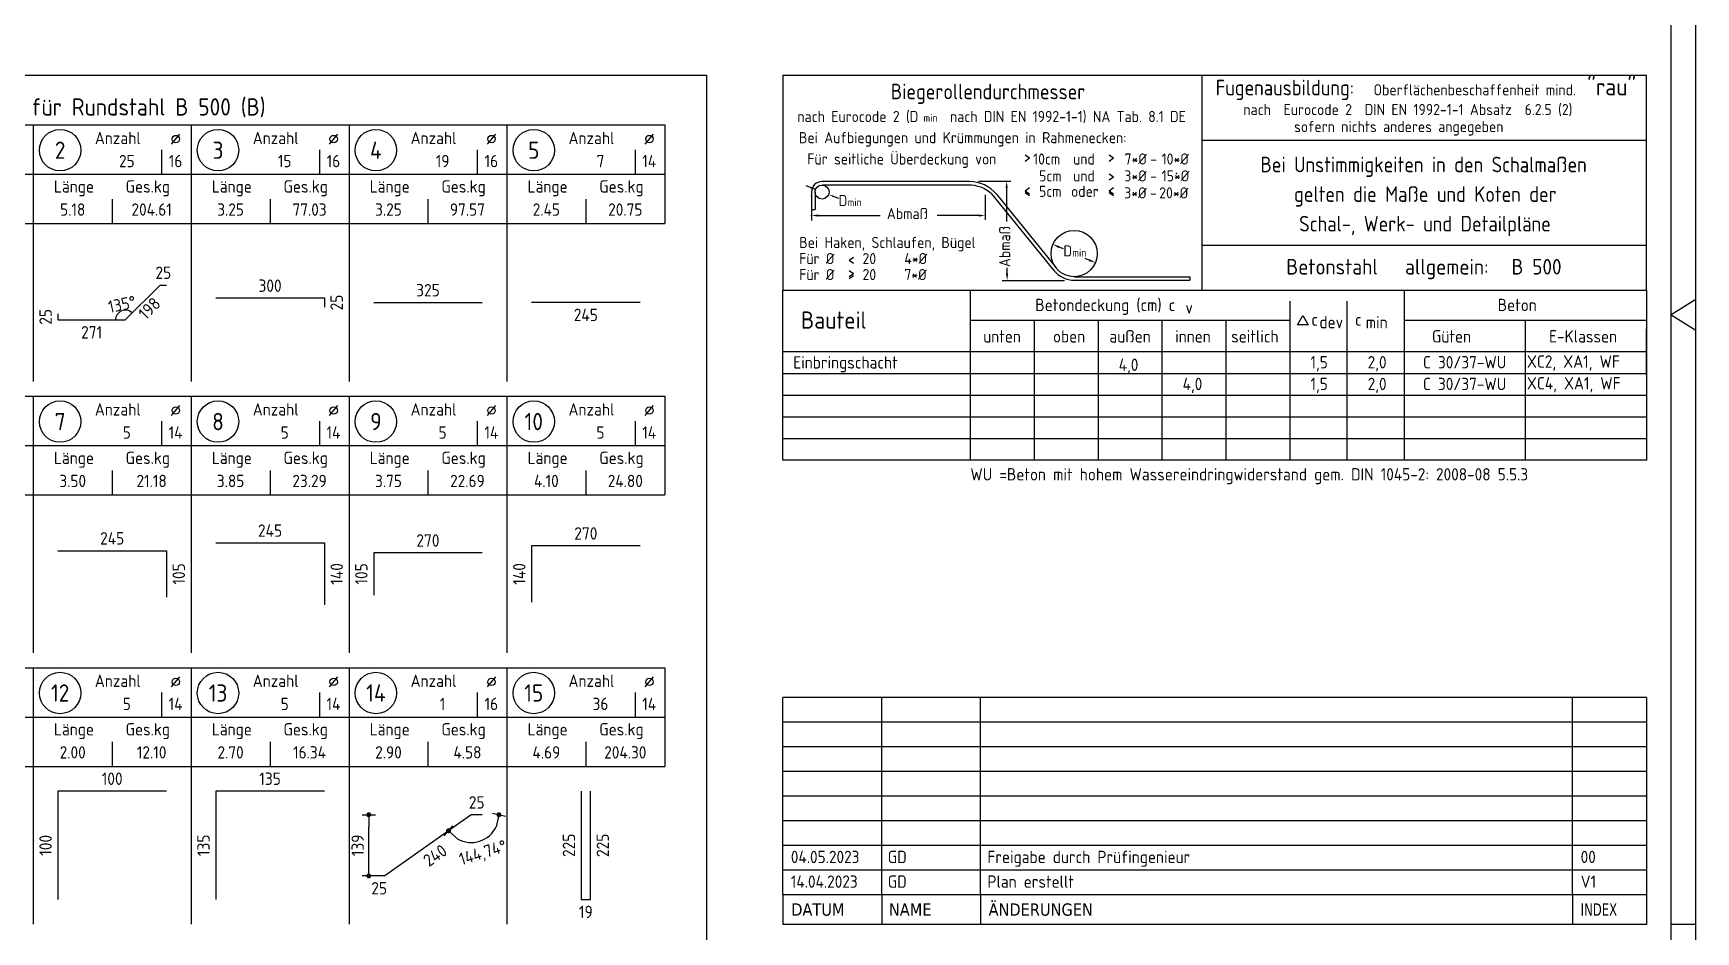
# Model space of a CAD drawing. Extents: x -13.2 to 53.1, y -36.8 to 21.9.
# Drawn here: x 26.05 to 34.48, y 7.39 to 11.94 of the extents above; entities that cross this region are included whole.
import ezdxf
from ezdxf.enums import TextEntityAlignment as Align

# ---------------------------------------------------------------- set-up
doc = ezdxf.new("R2010")
doc.units = 0
doc.header["$LTSCALE"] = 0.25
doc.linetypes.add('AUSGEZOGEN', pattern=[1000.01, 1000, 0.01])
for name, color, linetype in [('BET-ANS', 7, 'Continuous'), ('MASSE', 7, 'Continuous'), ('RAHMEN', 7, 'Continuous'), ('RND', 7, 'Continuous'), ('RND_BILD', 7, 'Continuous'), ('STEMPEL', 7, 'Continuous'), ('TEXT', 7, 'Continuous')]:
    doc.layers.add(name, color=color, linetype=linetype)
doc.styles.add('helv', font='tahoma.ttf')
doc.styles.add('txt', font='isocp.shx')
doc.dimstyles.new('DOT_I', dxfattribs={"dimscale": 0.25, "dimtxt": 0.25, "dimasz": 0.25, "dimexe": 0.1, "dimexo": 0.3, "dimgap": 0.1, "dimtad": 1, "dimdec": 3, "dimzin": 3, "dimtxsty": 'txt', "dimblk": 'DOT', "dimblk1": 'DOT', "dimblk2": 'DOT', "dimsah": 1, "dimcen": 0.1, "dimse1": 1, "dimse2": 1, "dimazin": 0, "dimtfac": 1, "dimtdec": 4, "dimtix": 1, "dimtmove": 2, "dimatfit": 3, "dimfxl": 0, "dimtvp": 1, "dimtolj": 1, "dimtzin": 0, "dimarcsym": 0})

# ---------------------------------------------------------------- blocks, each defined once
blk = doc.blocks.new('Plankopf-ER')
at = {"layer": 'RAHMEN', "color": 7, "linetype": 'Continuous'}
for p, q in [((-0.5, 4.6), (-18, 4.6)), ((-18, 4.1), (-18, 4.6)), ((-16, 4.1), (-16, 4.6)), ((-14, 4.1), (-14, 4.6)), ((-2, 4.1), (-2, 4.6)), ((-0.5, 4.6), (-0.5, 4.1)), ((-0.5, 4.1), (-18, 4.1)), ((-18, 3.6), (-18, 4.1)), ((-16, 3.6), (-16, 4.1)), ((-14, 3.6), (-14, 4.1)), ((-2, 3.6), (-2, 4.1)), ((-0.5, 4.1), (-0.5, 3.6)), ((-0.5, 3.6), (-18, 3.6)), ((-18, 3.1), (-18, 3.6)), ((-16, 3.1), (-16, 3.6)), ((-14, 3.1), (-14, 3.6)), ((-2, 3.1), (-2, 3.6)), ((-0.5, 3.6), (-0.5, 3.1)), ((-0.5, 3.1), (-18, 3.1)), ((-18, 2.6), (-18, 3.1)), ((-16, 2.6), (-16, 3.1)), ((-14, 2.6), (-14, 3.1)), ((-2, 2.6), (-2, 3.1)), ((-0.5, 3.1), (-0.5, 2.6)), ((-0.5, 2.6), (-18, 2.6)), ((-18, 2.1), (-18, 2.6)), ((-16, 2.1), (-16, 2.6)), ((-14, 2.1), (-14, 2.6)), ((-2, 2.1), (-2, 2.6)), ((-0.5, 2.6), (-0.5, 2.1)), ((-0.5, 2.1), (-18, 2.1)), ((-18, 1.6), (-18, 2.1)), ((-16, 1.6), (-16, 2.1)), ((-14, 1.6), (-14, 2.1)), ((-2, 1.6), (-2, 2.1)), ((-0.5, 2.1), (-0.5, 1.6)), ((-0.5, 1.6), (-18, 1.6)), ((-18, 1.1), (-18, 1.6)), ((-16, 1.1), (-16, 1.6)), ((-14, 1.1), (-14, 1.6)), ((-2, 1.1), (-2, 1.6)), ((-0.5, 1.6), (-0.5, 1.1)), ((-0.5, 1.1), (-18, 1.1)), ((-18, 0.6), (-18, 1.1)), ((-16, 0.6), (-16, 1.1)), ((-14, 0.6), (-14, 1.1)), ((-2, 0.6), (-2, 1.1)), ((-0.5, 1.1), (-0.5, 0.6)), ((-0.5, 0.6), (-18, 0.6)), ((-18, 0.6), (-18, 0)), ((-16, 0.6), (-16, 0)), ((-14, 0.6), (-14, 0)), ((-2, 0.6), (-2, 0)), ((-0.5, 0.6), (-0.5, 0)), ((-0.5, 0), (-18, 0))]:
    blk.add_line(p, q, dxfattribs=at)
at = {"layer": 'RAHMEN', "color": 7, "linetype": 'Continuous', "style": 'txt'}
for tag, p in [('INDEX-D8', (-17.841, 4.242)), ('INDEX-N8', (-15.876, 4.242)), ('INDEX-X8', (-13.857, 4.242)), ('INDEX8', (-1.833, 4.242)), ('INDEX-D7', (-17.841, 3.742)), ('INDEX-N7', (-15.876, 3.742)), ('INDEX-X7', (-13.857, 3.742)), ('INDEX7', (-1.833, 3.742)), ('INDEX-D6', (-17.841, 3.242)), ('INDEX-N6', (-15.876, 3.242)), ('INDEX-X6', (-13.857, 3.242)), ('INDEX6', (-1.833, 3.242)), ('INDEX-D5', (-17.841, 2.742)), ('INDEX-N5', (-15.876, 2.742)), ('INDEX-X5', (-13.857, 2.742)), ('INDEX5', (-1.833, 2.742)), ('INDEX-D4', (-17.841, 2.242)), ('INDEX-N4', (-15.876, 2.242)), ('INDEX-X4', (-13.857, 2.242)), ('INDEX4', (-1.833, 2.242)), ('INDEX-D3', (-17.841, 1.742)), ('INDEX-N3', (-15.876, 1.742)), ('INDEX-X3', (-13.857, 1.742)), ('INDEX3', (-1.833, 1.742)), ('INDEX-D2', (-17.841, 1.242)), ('INDEX-N2', (-15.876, 1.242)), ('INDEX-X2', (-13.857, 1.242)), ('INDEX2', (-1.833, 1.242)), ('INDEX-D1', (-17.841, 0.742)), ('INDEX-N1', (-15.876, 0.742)), ('INDEX-X1', (-13.857, 0.742)), ('INDEX1', (-1.833, 0.742))]:
    blk.add_attdef(tag, p, '', height=0.25, dxfattribs=at)
at = {"layer": 'STEMPEL', "color": 7, "linetype": 'Continuous', "style": 'helv'}
for s, p in [('DATUM', (-17.833, 0.176)), ('NAME', (-15.853, 0.176)), ('ÄNDERUNGEN', (-13.833, 0.176))]:
    blk.add_text(s, height=0.25, dxfattribs=at).set_placement(p)
at = {"layer": 'STEMPEL', "color": 7, "linetype": 'Continuous', "style": 'helv', "width": 0.8}
blk.add_text('INDEX', height=0.25, dxfattribs=at).set_placement((-1.833, 0.176))
blk = doc.blocks.new('A0-19-0')
at = {"layer": 'RAHMEN'}
blk.add_line((137.9, 0), (137.9, 84.1), dxfattribs=at)
at = {"layer": 'RAHMEN', "color": 5}
blk.add_line((137.4, 0.5), (137.4, 83.6), dxfattribs=at)
at = {"layer": 'RAHMEN', "color": 7, "linetype": 'Continuous'}
for p, q in [((137.9, 42.36), (137.4, 42.05)), ((137.4, 42.05), (137.9, 41.74))]:
    blk.add_line(p, q, dxfattribs=at)
at = {"layer": 'RAHMEN', "color": 7}
blk.add_line((137.9, 29.7), (137.4, 29.7), dxfattribs=at)
blk = doc.blocks.new('RND_LIS2')
at = {"layer": 'RND', "color": 3, "linetype": 'Continuous'}
for p, q in [((0, 0), (0, -5.2)), ((0, 0), (3.2, 0)), ((3.2, 0), (3.2, -2)), ((2.6, -0.503), (2.6, -1)), ((0, -1), (3.2, -1)), ((1.6, -1.503), (1.6, -2)), ((0, -2), (3.2, -2))]:
    blk.add_line(p, q, dxfattribs=at)
at = {"layer": 'RND', "color": 7, "linetype": 'Continuous'}
blk.add_line((2.805, -0.39), (2.973, -0.186), dxfattribs=at)
at = {"layer": 'RND', "color": 1, "linetype": 'Continuous'}
blk.add_circle((0.545, -0.513), 0.42, dxfattribs=at)
at = {"layer": 'RND', "color": 7, "linetype": 'Continuous'}
blk.add_circle((2.889, -0.288), 0.075, dxfattribs=at)
at = {"layer": 'RND', "color": 7, "linetype": 'Continuous', "style": 'txt'}
for s, p in [('Anzahl', (1.249, -0.391)), ('Länge', (0.42, -1.373)), ('Ges.kg', (1.872, -1.373))]:
    blk.add_text(s, height=0.25, dxfattribs=at).set_placement(p)
at = {"layer": 'RND', "color": 1, "linetype": 'Continuous', "style": 'txt'}
blk.add_attdef('POS1', text='', height=0.35, dxfattribs=at).set_placement((0.545, -0.513), align=Align.MIDDLE)
at = {"layer": 'RND', "color": 7, "linetype": 'Continuous', "style": 'txt'}
for tag, p in [('STK1', (1.897, -0.859)), ('DS1', (2.885, -0.859)), ('LANG1', (0.8, -1.841)), ('GEW', (2.4, -1.841))]:
    blk.add_attdef(tag, text='', height=0.25, dxfattribs=at).set_placement(p, align=Align.CENTER)
blk = doc.blocks.new('*D40')
at = {"layer": 'Defpoints', "color": 0, "linetype": 'AUSGEZOGEN', "transparency": 16777216}
for p in [(26.6061, 10.5755), (26.3468, 10.4871), (26.4823, 10.5224), (26.5176, 10.4871)]:
    blk.add_point(p, dxfattribs=at)
at = {"layer": 'RND_BILD', "color": 0, "linetype": 'AUSGEZOGEN', "lineweight": -2, "transparency": 16777216}
blk.add_arc((26.5176, 10.4871), 0.05, 45, 180, dxfattribs=at)
at = {"layer": 'RND_BILD', "color": 0, "linetype": 'AUSGEZOGEN', "transparency": 16777216, "insert": (26.5007, 10.5666), "char_height": 0.0625, "attachment_point": 5, "rotation": 12.00196, "style": 'txt'}
blk.add_mtext('\\A1;135°', dxfattribs=at)
blk = doc.blocks.new('DOT')
at = {"layer": 'MASSE', "color": 7, "linetype": 'Continuous'}
for p, q in [((0, 0), (-1, 0)), ((0, 0.54), (0, -0.54))]:
    blk.add_line(p, q, dxfattribs=at)
at = {"layer": 'MASSE', "color": 7, "linetype": 'Continuous', "const_width": 0.2}
blk.add_lwpolyline([(-0.1, 0, 1), (0.1, 0, 1)], format="xyb", close=True, dxfattribs=at)
blk = doc.blocks.new('*D41')
at = {"layer": 'Defpoints', "color": 0, "linetype": 'AUSGEZOGEN', "transparency": 16777216}
for p in [(27.751, 7.9804), (27.751, 7.9804), (27.751, 7.6706)]:
    blk.add_point(p, dxfattribs=at)
at = {"layer": 'RND_BILD', "color": 0, "linetype": 'AUSGEZOGEN', "lineweight": -2, "transparency": 16777216}
blk.add_line((27.751, 7.7331), (27.751, 7.9179), dxfattribs=at)
at = {"layer": 'RND_BILD', "color": 0, "linetype": 'AUSGEZOGEN', "lineweight": -2, "transparency": 16777216, "xscale": 0.0625, "yscale": 0.0625, "zscale": 0.0625}
for p, rotation in [((27.751, 7.9804), 90), ((27.751, 7.6706), 270)]:
    blk.add_blockref('DOT', p, dxfattribs=dict(at, rotation=rotation))
at = {"layer": 'RND_BILD', "color": 0, "linetype": 'AUSGEZOGEN', "transparency": 16777216, "insert": (27.6948, 7.8255), "char_height": 0.0625, "attachment_point": 5, "rotation": 90, "style": 'txt'}
blk.add_mtext('\\A1;139', dxfattribs=at)
blk = doc.blocks.new('*D43')
at = {"layer": 'Defpoints', "color": 0, "linetype": 'AUSGEZOGEN', "transparency": 16777216}
for p in [(28.2701, 7.9804), (28.2701, 7.9804), (28.326, 7.9804), (28.3638, 7.8755), (27.8319, 7.6706)]:
    blk.add_point(p, dxfattribs=at)
at = {"layer": 'MASSE', "color": 0, "linetype": 'AUSGEZOGEN', "lineweight": -2, "transparency": 16777216}
blk.add_arc((28.2701, 7.9804), 0.1407, 240.93562, 334.32877, dxfattribs=at)
at = {"layer": 'MASSE', "color": 0, "linetype": 'AUSGEZOGEN', "lineweight": -2, "transparency": 16777216, "xscale": 0.0625, "yscale": 0.0625, "zscale": 0.0625}
for p, rotation in [((28.1553, 7.8992), 138.1000069946217), ((28.4108, 7.9804), 77.16438268813559)]:
    blk.add_blockref('DOT', p, dxfattribs=dict(at, rotation=rotation))
at = {"layer": 'MASSE', "color": 0, "linetype": 'AUSGEZOGEN', "transparency": 16777216, "insert": (28.3312, 7.7823), "char_height": 0.0625, "attachment_point": 5, "rotation": 17.14063, "style": 'txt'}
blk.add_mtext('\\A1;144,74°', dxfattribs=at)

msp = doc.modelspace()

# ---------------------------------------------------------------- linework, layer by layer
at = {"layer": 'RAHMEN', "color": 5, "linetype": 'Continuous'}
for p, q in [((29.85, 11.7274), (34.225, 11.7274)), ((29.85, 11.7274), (29.85, 10.6379)), ((31.9746, 10.6379), (31.9746, 11.7274)), ((34.225, 10.6379), (34.225, 11.7274)), ((34.225, 10.2111), (34.225, 10.4423))]:
    msp.add_line(p, q, dxfattribs=at)
at = {"layer": 'RAHMEN', "color": 7, "linetype": 'AUSGEZOGEN'}
for p, q in [((31.9746, 11.3986), (34.225, 11.3986)), ((31.099, 11.306), (31.0772, 11.3213)), ((31.099, 11.306), (31.0772, 11.2907)), ((31.524, 11.306), (31.5022, 11.3213)), ((31.524, 11.306), (31.5022, 11.2907)), ((31.5242, 11.2112), (31.5024, 11.2264)), ((31.5242, 11.2112), (31.5024, 11.1959)), ((31.0772, 11.1421), (31.099, 11.1574)), ((31.0772, 11.1421), (31.099, 11.1268)), ((31.0772, 11.1324), (31.099, 11.1171)), ((31.5022, 11.1421), (31.524, 11.1574)), ((31.5022, 11.1421), (31.524, 11.1268)), ((31.5022, 11.1324), (31.524, 11.1171)), ((30.1847, 10.7907), (30.2065, 10.806)), ((30.1847, 10.7907), (30.2065, 10.7754)), ((31.9746, 10.8667), (34.225, 10.8667)), ((30.2065, 10.7203), (30.1847, 10.7356)), ((30.2065, 10.7203), (30.1847, 10.705)), ((30.2065, 10.7106), (30.1847, 10.6953)), ((29.85, 10.3266), (34.225, 10.3266)), ((29.85, 10.2166), (34.225, 10.2166)), ((29.85, 10.1066), (34.225, 10.1066)), ((29.85, 9.9966), (34.225, 9.9966)), ((29.85, 9.8866), (34.225, 9.8866))]:
    msp.add_line(p, q, dxfattribs=at)
at = {"layer": 'RAHMEN', "color": 7, "linetype": 'Continuous'}
for p, q in [((30.0148, 11.148), (29.9682, 11.166)), ((29.9947, 11.1352), (29.9947, 11.0466)), ((30.0124, 11.1352), (30.0124, 11.0466)), ((30.7956, 11.1883), (30.0478, 11.1883)), ((30.7893, 11.1706), (30.0478, 11.1706)), ((30.8413, 11.19), (31.0044, 11.19)), ((30.8746, 11.1203), (30.8746, 10.9936)), ((30.9069, 11.1259), (31.2218, 10.7383)), ((30.9311, 11.1238), (31.2342, 10.7508)), ((30.9832, 11.1563), (30.9832, 10.9858)), ((29.9947, 11.0466), (30.0124, 11.0466)), ((29.9947, 11.0409), (29.9947, 10.9907)), ((30.1077, 11.1123), (30.1312, 11.1033)), ((30.0284, 11.0161), (30.3426, 11.0161)), ((30.8409, 11.0161), (30.6317, 11.0161)), ((31.2706, 10.8469), (31.2486, 10.8564)), ((31.4016, 10.7905), (31.3812, 10.7993)), ((30.9855, 10.7211), (30.9855, 10.7507)), ((31.3266, 10.7064), (31.9112, 10.7061)), ((31.9112, 10.7061), (31.9112, 10.6884)), ((30.8004, 9.7895), (30.8004, 10.6379)), ((30.9599, 10.6873), (31.2766, 10.6873)), ((31.3266, 10.6884), (31.9112, 10.6884)), ((32.9992, 9.7766), (32.9992, 10.6379)), ((32.4199, 9.7766), (32.4199, 10.5831)), ((32.7095, 9.7766), (32.7095, 10.5831)), ((31.1243, 9.7766), (31.1243, 10.4869)), ((31.4482, 9.7766), (31.4482, 10.4869)), ((31.7721, 9.7766), (31.7721, 10.4869)), ((32.096, 9.7766), (32.096, 10.4869)), ((33.6121, 9.7766), (33.6121, 10.4869)), ((30.8004, 9.7766), (30.8004, 10.3266)), ((32.4199, 9.7766), (32.4199, 10.3266)), ((34.475, 7.425), (34.35, 7.425))]:
    msp.add_line(p, q, dxfattribs=at)
at = {"layer": 'RAHMEN', "color": 1, "linetype": 'Continuous'}
for p, q in [((30.8004, 10.4869), (32.4199, 10.4869)), ((32.9992, 10.4869), (34.225, 10.4869))]:
    msp.add_line(p, q, dxfattribs=at)
at = {"layer": 'RAHMEN', "color": 5, "linetype": 'AUSGEZOGEN'}
msp.add_lwpolyline([(29.85, 10.6379), (34.225, 10.6379), (34.225, 9.7766), (29.85, 9.7766)], close=True, dxfattribs=at)
at = {"layer": 'RAHMEN', "color": 1, "linetype": 'Continuous'}
msp.add_lwpolyline([(32.4843, 10.5092), (32.5116, 10.462), (32.457, 10.462)], close=True, dxfattribs=at)
at = {"layer": 'RAHMEN', "color": 7, "linetype": 'Continuous'}
for centre, radius in [((30.0478, 11.1352), 0.0354), ((31.3251, 10.8234), 0.117)]:
    msp.add_circle(centre, radius, dxfattribs=at)
for centre, radius, start, end in [((30.0478, 11.1352), 0.0531, 89.99998, 180), ((30.7893, 10.9934), 0.1772, 48.41068, 90), ((30.7956, 11.0137), 0.1746, 39.09564, 90), ((31.3266, 10.8234), 0.135, 219.09564, 270)]:
    msp.add_arc(centre, radius, start, end, dxfattribs=at)
for p in [(31.8437, 11.2287), (29.9947, 11.1147), (29.9947, 11.0161), (31.2176, 10.8698), (31.4326, 10.7771)]:
    msp.add_point(p, dxfattribs=at)
for points in [[(29.9888, 11.1534), (29.992, 11.1615), (30.0148, 11.148)], [(30.1062, 11.1082), (30.1093, 11.1164), (30.0833, 11.1217)], [(30.9889, 11.1563), (30.9776, 11.1563), (30.9832, 11.1901)], [(30.0284, 11.0105), (30.0284, 11.0217), (29.9947, 11.0161)], [(30.8409, 11.0105), (30.8409, 11.0217), (30.8746, 11.0161)], [(31.2464, 10.8512), (31.2509, 10.8616), (31.2176, 10.8698)], [(31.3994, 10.7853), (31.4038, 10.7956), (31.4326, 10.7771)], [(30.9911, 10.7211), (30.9799, 10.7211), (30.9855, 10.6873)]]:
    msp.add_solid(points, dxfattribs=at)
at = {"layer": 'RND_BILD', "color": 1, "linetype": 'AUSGEZOGEN'}
for points in [[(26.176, 10.5187), (26.176, 10.4871), (26.5176, 10.4871), (26.6945, 10.6639), (26.726, 10.6639)], [(26.976, 10.5984), (27.526, 10.5984), (27.526, 10.5526)], [(27.776, 10.5755), (28.326, 10.5755)], [(29.126, 10.5755), (28.576, 10.5755)], [(26.976, 9.3576), (27.526, 9.3576), (27.526, 9.0434)], [(26.176, 9.3183), (26.726, 9.3183), (26.726, 9.0827)], [(28.326, 9.3074), (27.776, 9.3074), (27.776, 9.0935)], [(29.126, 9.3431), (28.576, 9.3431), (28.576, 9.0579)], [(26.726, 8.1005), (26.176, 8.1005), (26.176, 7.5505)], [(27.526, 8.1005), (26.976, 8.1005), (26.976, 7.5505)], [(28.8278, 8.1005), (28.8278, 7.5505), (28.8742, 7.5505), (28.8742, 8.1005)], [(28.326, 7.9804), (28.2701, 7.9804), (27.8319, 7.6706), (27.776, 7.6706)]]:
    msp.add_lwpolyline(points, dxfattribs=at)
at = {"layer": 'TEXT', "color": 1, "linetype": 'AUSGEZOGEN'}
msp.add_lwpolyline([(25.0896, 11.7274), (29.4619, 11.7274), (29.4619, 0.25), (25.0896, 0.25)], close=True, dxfattribs=at)

# ---------------------------------------------------------------- block references
at = {"layer": 'BET-ANS', "xscale": 0.25, "yscale": 0.25, "zscale": 0.25}
msp.add_blockref('Plankopf-ER', (34.35, 7.425), dxfattribs=at).add_auto_attribs({'INDEX1': 'V1', 'INDEX-N1': 'GD', 'INDEX-D1': '14.04.2023', 'INDEX-X1': 'Plan erstellt', 'INDEX2': '00', 'INDEX-N2': 'GD', 'INDEX-D2': '04.05.2023', 'INDEX-X2': 'Freigabe durch Prüfingenieur'})
at = {"layer": 'RAHMEN', "color": 5, "linetype": 'AUSGEZOGEN', "xscale": 0.25, "yscale": 0.25, "zscale": 0.25}
msp.add_blockref('A0-19-0', (0, 0), dxfattribs=at)
at = {"layer": 'RND_BILD', "color": 6, "linetype": 'AUSGEZOGEN', "xscale": 0.25, "yscale": 0.25, "zscale": 0.25}
msp.add_blockref('RND_LIS2', (25.251, 11.4755), dxfattribs=at).add_auto_attribs({'POS1': '1', 'STK1': '27', 'DS1': '16', 'LANG1': '4.97', 'GEW': '212.02'})
at = {"layer": 'RND_BILD', "color": 7, "linetype": 'AUSGEZOGEN', "xscale": 0.25, "yscale": 0.25, "zscale": 0.25}
for p, values in [((26.051, 11.4755), {'POS1': '2', 'STK1': '25', 'DS1': '16', 'LANG1': '5.18', 'GEW': '204.61'}), ((26.851, 11.4755), {'POS1': '3', 'STK1': '15', 'DS1': '16', 'LANG1': '3.25', 'GEW': '77.03'}), ((27.651, 11.4755), {'POS1': '4', 'STK1': '19', 'DS1': '16', 'LANG1': '3.25', 'GEW': '97.57'}), ((28.451, 11.4755), {'POS1': '5', 'STK1': '7', 'DS1': '14', 'LANG1': '2.45', 'GEW': '20.75'}), ((25.251, 10.1005), {'POS1': '6', 'STK1': '7', 'DS1': '14', 'LANG1': '2.65', 'GEW': '22.45'}), ((26.051, 10.1005), {'POS1': '7', 'STK1': '5', 'DS1': '14', 'LANG1': '3.50', 'GEW': '21.18'}), ((26.851, 10.1005), {'POS1': '8', 'STK1': '5', 'DS1': '14', 'LANG1': '3.85', 'GEW': '23.29'}), ((27.651, 10.1005), {'POS1': '9', 'STK1': '5', 'DS1': '14', 'LANG1': '3.75', 'GEW': '22.69'}), ((28.451, 10.1005), {'POS1': '10', 'STK1': '5', 'DS1': '14', 'LANG1': '4.10', 'GEW': '24.80'}), ((25.251, 8.7255), {'POS1': '11', 'STK1': '7', 'DS1': '14', 'LANG1': '1.50', 'GEW': '12.70'}), ((26.051, 8.7255), {'POS1': '12', 'STK1': '5', 'DS1': '14', 'LANG1': '2.00', 'GEW': '12.10'}), ((26.851, 8.7255), {'POS1': '13', 'STK1': '5', 'DS1': '14', 'LANG1': '2.70', 'GEW': '16.34'}), ((27.651, 8.7255), {'POS1': '14', 'STK1': '1', 'DS1': '16', 'LANG1': '2.90', 'GEW': '4.58'}), ((28.451, 8.7255), {'POS1': '15', 'STK1': '36', 'DS1': '14', 'LANG1': '4.69', 'GEW': '204.30'})]:
    msp.add_blockref('RND_LIS2', p, dxfattribs=at).add_auto_attribs(values)

# ---------------------------------------------------------------- texts
at = {"layer": 'RAHMEN', "color": 1, "linetype": 'Continuous', "style": 'txt', "width": 0.95}
for s, p in [('Biegerollendurchmesser', (30.8889, 11.6052)), ('Fugenausbildung:', (32.393, 11.625)), ('Bei Unstimmigkeiten in den Schalmaßen', (33.0962, 11.2353)), ('gelten die Maße und Koten der', (33.1047, 11.0853)), ('Schal-, Werk- und Detailpläne', (33.103, 10.9353))]:
    msp.add_text(s, height=0.07875, dxfattribs=at).set_placement(p, align=Align.CENTER)
at = {"layer": 'RAHMEN', "color": 7, "linetype": 'Continuous', "style": 'txt'}
for s, height, p in [('Oberflächenbeschaffenheit mind.', 0.05625, (32.8422, 11.625)), ('nach  Eurocode 2  DIN EN 1992-1-1 Absatz  6.2.5 (2)', 0.05625, (32.1831, 11.525)), ('sofern nichts anderes angegeben', 0.05625, (32.4397, 11.4385)), ('Bei Aufbiegungen und Krümmungen in Rahmenecken:', 0.05625, (29.9309, 11.3826)), ('10cm', 0.05625, (31.1175, 11.2745)), ('und', 0.05625, (31.3197, 11.2745)), ('7*%%C', 0.05625, (31.5805, 11.2745)), ('-', 0.0563, (31.7112, 11.2745)), ('10*%%C', 0.05625, (31.7687, 11.2745)), ('5cm', 0.05625, (31.1477, 11.1886)), ('und', 0.05625, (31.3199, 11.1886)), ('3*%%C', 0.05625, (31.5798, 11.1886)), ('-', 0.0563, (31.7105, 11.1886)), ('15*%%C', 0.05625, (31.7687, 11.1886)), ('D', 0.0563, (30.1323, 11.0639)), ('5cm', 0.05625, (31.1472, 11.1106)), ('oder', 0.05625, (31.3095, 11.1106)), ('3*%%C', 0.05625, (31.579, 11.1027)), ('-', 0.0563, (31.7098, 11.1027)), ('20*%%C', 0.05625, (31.7565, 11.1027)), ('Abmaß', 0.05625, (30.3763, 10.9979)), ('Bei Haken, Schlaufen, Bügel', 0.05625, (29.932, 10.8517)), ('Für %%C', 0.05625, (29.9319, 10.7698)), ('20', 0.05625, (30.2529, 10.7698)), ('4*%%C', 0.05625, (30.4648, 10.7698)), ('D', 0.0563, (31.2709, 10.8087)), ('Für %%C', 0.05625, (29.932, 10.6888)), ('20', 0.05625, (30.253, 10.6888)), ('7*%%C', 0.05625, (30.4648, 10.6888))]:
    msp.add_text(s, height=height, dxfattribs=at).set_placement(p)
msp.add_text('nach Eurocode 2 (D     nach DIN EN 1992-1-1) NA Tab. 8.1 DE', height=0.05625, dxfattribs=at).set_placement((30.907, 11.4897), align=Align.CENTER)
msp.add_text('Für seitliche Überdeckung von', height=0.05625, dxfattribs=at).set_placement((30.9314, 11.2745), align=Align.RIGHT)
msp.add_text('Abmaß', height=0.05625, rotation=90, dxfattribs=at).set_placement((31.0015, 10.7549))
at = {"layer": 'RAHMEN', "color": 1, "linetype": 'Continuous', "style": 'txt'}
for s, height, p in [('Betonstahl', 0.07875, (32.4004, 10.7174)), ('allgemein:', 0.07875, (33.002, 10.7174)), ('B 500 ', 0.07875, (33.5414, 10.7174)), ('Bauteil', 0.0875, (29.9414, 10.4427)), ('Betondeckung (cm) c', 0.0625, (31.1282, 10.5319)), ('v', 0.0625, (31.889, 10.5187)), ('Beton', 0.0625, (33.4713, 10.5319)), ('c', 0.0625, (32.5273, 10.4578)), ('dev', 0.0625, (32.5681, 10.4446)), ('c', 0.0625, (32.7485, 10.4578)), ('min', 0.0625, (32.8027, 10.4446)), ('WU =Beton mit hohem Wassereindringwiderstand gem. DIN 1045-2: 2008-08 5.5.3', 0.0625, (30.7995, 9.6739))]:
    msp.add_text(s, height=height, dxfattribs=at).set_placement(p)
at = {"layer": 'RND_BILD', "color": 7, "linetype": 'AUSGEZOGEN', "style": 'txt'}
for s, p in [('25', (26.7102, 10.7264)), ('325', (28.051, 10.638)), ('245', (28.851, 10.513)), ('271', (26.3468, 10.4246)), ('245', (27.251, 9.4201)), ('270', (28.851, 9.4056)), ('245', (26.451, 9.3808)), ('270', (28.051, 9.3699)), ('100', (26.451, 8.163)), ('135', (27.251, 8.163)), ('25', (28.2981, 8.0429)), ('25', (27.804, 7.6081)), ('19', (28.851, 7.488))]:
    msp.add_text(s, height=0.063, dxfattribs=at).set_placement(p, align=Align.MIDDLE)
for s, rotation, p in [('300', 360, (27.251, 10.6609)), ('25', 90, (26.1135, 10.5029)), ('198', 45, (26.6396, 10.5458)), ('25', 90, (27.5885, 10.5755)), ('105', 90, (26.7885, 9.2005)), ('140', 90, (27.5885, 9.2005)), ('105', 90, (27.7135, 9.2005)), ('140', 90, (28.5135, 9.2005)), ('100', 90, (26.1135, 7.8255)), ('135', 90, (26.9135, 7.8255)), ('225', 90, (28.7653, 7.8255)), ('225', 90, (28.9367, 7.8255)), ('240', 35.26439, (28.0871, 7.7745))]:
    msp.add_text(s, height=0.063, rotation=rotation, dxfattribs=at).set_placement(p, align=Align.MIDDLE)
at = {"layer": 'TEXT', "color": 1, "style": 'txt'}
msp.add_text('"rau"', height=0.0875, dxfattribs=at).set_placement((33.9247, 11.6248))
at = {"layer": 'TEXT', "color": 1, "linetype": 'AUSGEZOGEN', "style": 'txt'}
msp.add_text('Biegeanweisung für Rundstahl B 500 (B)', height=0.0875, dxfattribs=at).set_placement((25.2377, 11.5227))
at = {"layer": 'TEXT', "color": 7, "linetype": 'AUSGEZOGEN', "style": 'txt'}
for s, height, p in [('min', 0.04008, (30.5619, 11.4909)), ('min', 0.04008, (30.1776, 11.0632)), ('min', 0.04008, (31.3162, 10.808)), ('unten', 0.0625, (30.8644, 10.3728)), ('oben', 0.0625, (31.2181, 10.3728)), ('außen', 0.0625, (31.5038, 10.3728)), ('innen', 0.0625, (31.8372, 10.3728)), ('seitlich', 0.0625, (32.121, 10.3728)), ('Güten', 0.0625, (33.1382, 10.3728)), ('E-Klassen', 0.0625, (33.732, 10.3728)), ('Einbringschacht', 0.0625, (29.9022, 10.2408)), ('4,0', 0.0625, (31.551, 10.2288)), ('1,5', 0.0625, (32.5227, 10.2417)), ('2,0', 0.0625, (32.8124, 10.2417)), ('C 30/37-WU', 0.0625, (33.0927, 10.2417)), ('XC2, XA1, WF', 0.0625, (33.6193, 10.2452)), ('4,0', 0.0625, (31.8749, 10.1317)), ('1,5', 0.0625, (32.5227, 10.1317)), ('2,0', 0.0625, (32.8124, 10.1317)), ('C 30/37-WU', 0.0625, (33.0927, 10.1317)), ('XC4, XA1, WF', 0.0625, (33.6193, 10.1352))]:
    msp.add_text(s, height=height, dxfattribs=at).set_placement(p)

# ---------------------------------------------------------------- dimensions: what is measured, and where the dimension line sits
at = {"layer": 'MASSE', "color": 7, "linetype": 'AUSGEZOGEN'}
dim = msp.add_angular_dim_2l(base=(28.3638, 7.8755), line1=((28.326, 7.9804), (28.2701, 7.9804)), line2=((28.2701, 7.9804), (27.8319, 7.6706)), dimstyle='DOT_I', dxfattribs=at)
dim.commit()
dim.dimension.update_dxf_attribs({"geometry": '*D43', "text_midpoint": (28.3312, 7.7823), "dimtype": 162})
at = {"layer": 'RND_BILD', "color": 7, "linetype": 'AUSGEZOGEN'}
dim = msp.add_angular_dim_3p(base=(26.4823, 10.5224), center=(26.5176, 10.4871), p1=(26.6061, 10.5755), p2=(26.3468, 10.4871), dimstyle='DOT_I', override={"dimadec": 0}, dxfattribs=at)
dim.commit()
dim.dimension.update_dxf_attribs({"geometry": '*D40', "text_midpoint": (26.5007, 10.5666), "dimtype": 165})
dim = msp.add_linear_dim(base=(27.751, 7.9804), p1=(27.751, 7.6706), p2=(27.751, 7.9804), angle=90, text='139', dimstyle='DOT_I', override={"dimdec": 0, "dimlfac": 100}, dxfattribs=at)
dim.commit()
dim.dimension.update_dxf_attribs({"geometry": '*D41', "text_midpoint": (27.6948, 7.8255)})

doc.saveas('drawing.dxf')
